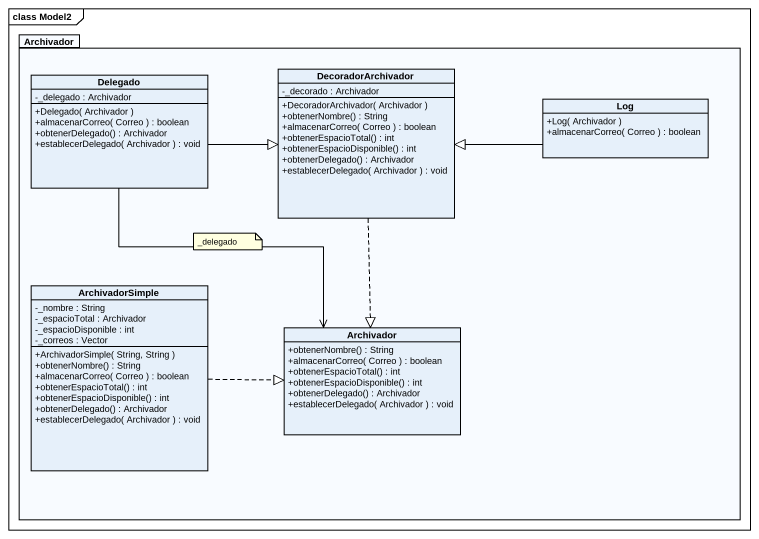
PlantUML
@startuml
mainframe class Model2
hide circle
hide empty members
skinparam classAttributeIconSize 0
package Archivador {
  class Delegado {
    -_delegado : Archivador
    +Delegado( Archivador )
    +almacenarCorreo( Correo ) : boolean
    +obtenerDelegado() : Archivador
    +establecerDelegado( Archivador ) : void
  }
  class DecoradorArchivador {
    -_decorado : Archivador
    +DecoradorArchivador( Archivador )
    +obtenerNombre() : String
    +almacenarCorreo( Correo ) : boolean
    +obtenerEspacioTotal() : int
    +obtenerEspacioDisponible() : int
    +obtenerDelegado() : Archivador
    +establecerDelegado( Archivador ) : void
  }
  class Log {
    +Log( Archivador )
    +almacenarCorreo( Correo ) : boolean
  }
  class ArchivadorSimple {
    -_nombre : String
    -_espacioTotal : Archivador
    -_espacioDisponible : int
    -_correos : Vector
    +ArchivadorSimple( String, String )
    +obtenerNombre() : String
    +almacenarCorreo( Correo ) : boolean
    +obtenerEspacioTotal() : int
    +obtenerEspacioDisponible() : int
    +obtenerDelegado() : Archivador
    +establecerDelegado( Archivador ) : void
  }
  class "Archivador" as Archivador_2 {
    +obtenerNombre() : String
    +almacenarCorreo( Correo ) : boolean
    +obtenerEspacioTotal() : int
    +obtenerEspacioDisponible() : int
    +obtenerDelegado() : Archivador
    +establecerDelegado( Archivador ) : void
  }
}
Delegado -right-|> DecoradorArchivador
Delegado --> Archivador_2
DecoradorArchivador ..|> Archivador_2
Log -left-|> DecoradorArchivador
ArchivadorSimple .right.|> Archivador_2
note as N1
  _delegado
end note
@enduml
